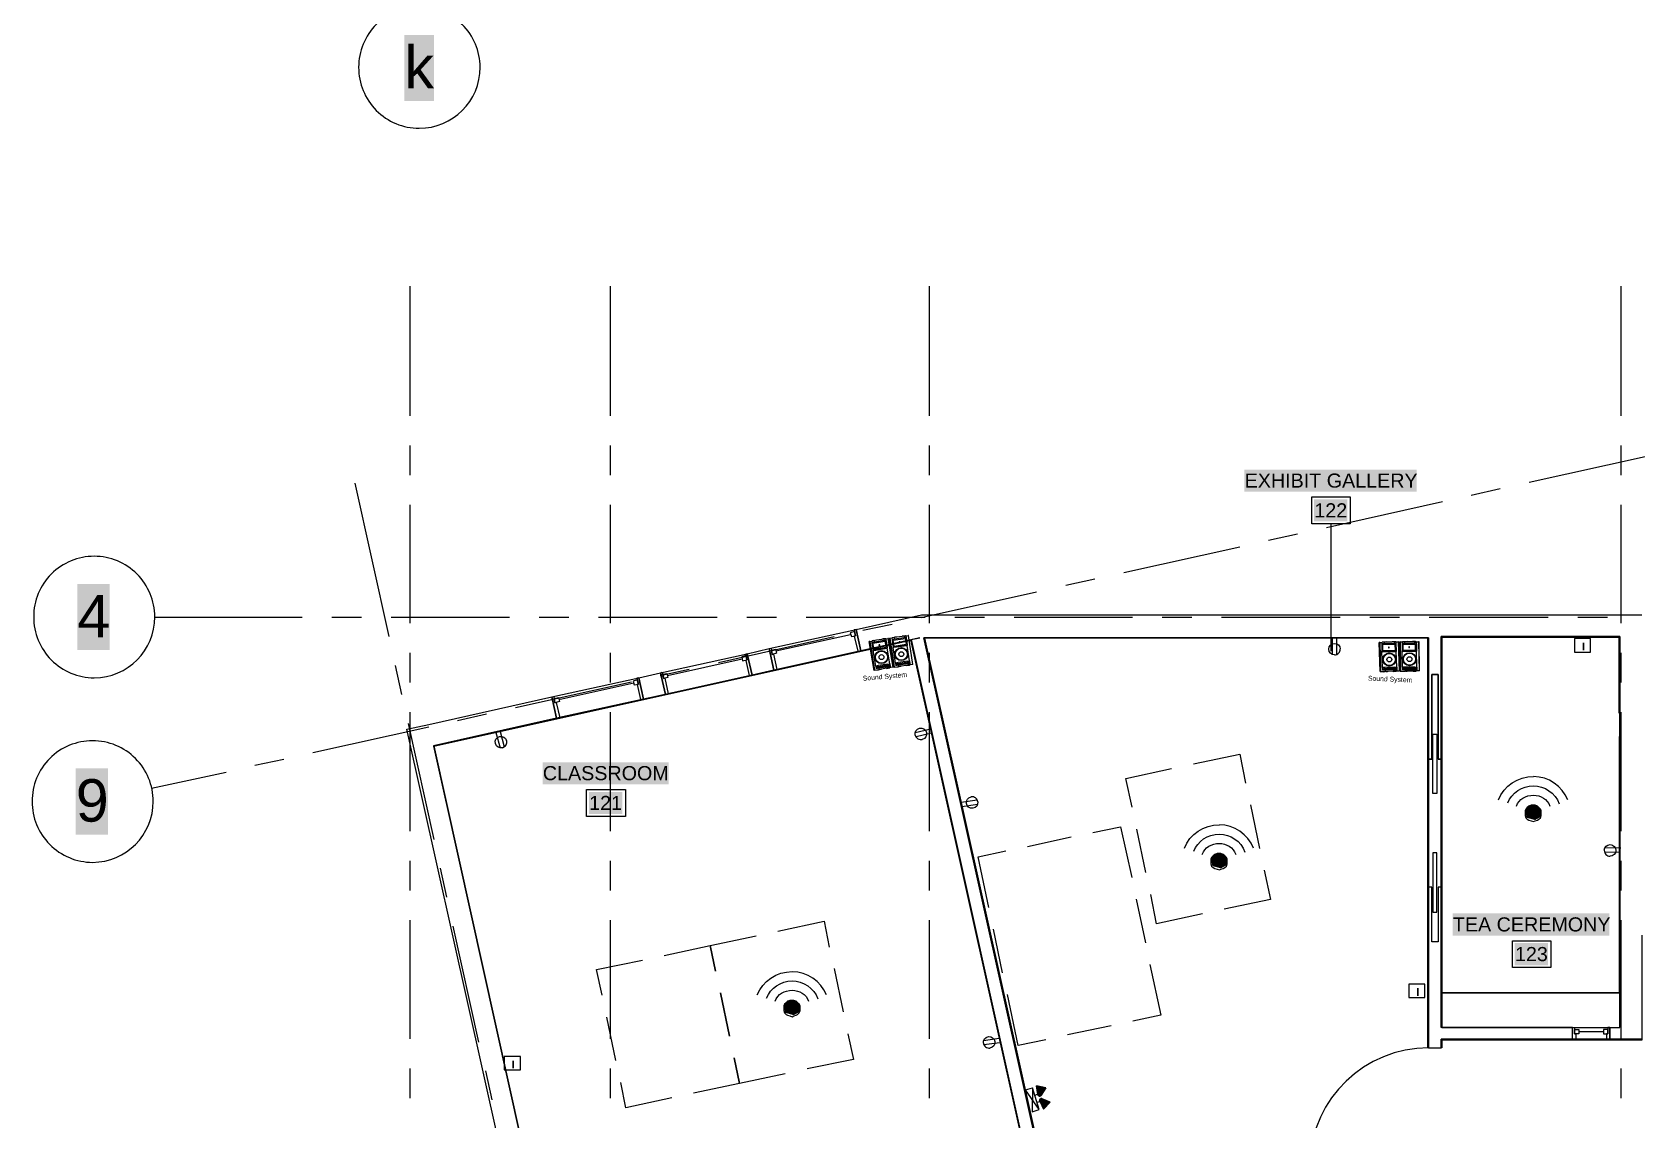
# Model space of a CAD drawing. Header units: inches. Extents: x -1841 to -80, y -100 to 1021.
# Drawn here: x -1210.9 to -875.5, y 378.9 to 606.2 of the extents above; entities that cross this region are included whole.
import ezdxf

# ---------------------------------------------------------------- set-up
doc = ezdxf.new("R2010")
doc.units = ezdxf.units.IN
doc.header["$MEASUREMENT"] = 0
doc.layers.add('Edges', color=7, linetype='Continuous')
doc.layers.add('PDF_Text', color=7, linetype='Continuous')
doc.layers.add('PDF_Geometry', color=7, linetype='Continuous', true_color=0x777777)
doc.layers.add('PDF_Solid Fills', color=7, linetype='Continuous', true_color=0xffffff)
doc.styles.add('PDF Arial', font='arial.ttf')
doc.styles.add('PDF ArialRoundedMT Bold', font='arialbd.ttf')
doc.styles.get("Standard").update_dxf_attribs({"font": 'arial.ttf'})

# ---------------------------------------------------------------- blocks, each defined once
blk = doc.blocks.new('Yamaha MSR400 Speaker fr')
at = {"layer": 'Edges'}
for p, q in [((0.743, 0.553), (0.743, 1.203)), ((0.751, 1.203), (0.743, 1.203)), ((0.751, 1.203), (0.751, 0.553)), ((0.751, 1.203), (0.795, 1.203)), ((0.795, 1.203), (0.795, 1.169)), ((0.795, 1.203), (0.807, 1.203)), ((0.795, 1.169), (0.795, 1.157)), ((0.795, 1.169), (0.807, 1.169)), ((0.796, 1.16), (0.795, 1.158)), ((0.795, 1.158), (0.795, 1.157)), ((0.795, 1.157), (0.795, 1.005)), ((0.797, 1.163), (0.796, 1.161)), ((0.796, 1.161), (0.796, 1.16)), ((0.798, 1.164), (0.797, 1.163)), ((0.799, 1.165), (0.798, 1.164)), ((0.8, 1.166), (0.799, 1.165)), ((0.801, 1.167), (0.8, 1.166)), ((0.803, 1.168), (0.801, 1.167)), ((0.804, 1.168), (0.803, 1.168)), ((0.806, 1.169), (0.804, 1.168)), ((0.807, 1.169), (0.806, 1.169)), ((0.807, 1.203), (0.807, 1.208)), ((0.847, 1.208), (0.807, 1.208)), ((0.847, 1.203), (0.807, 1.203)), ((0.852, 1.169), (0.807, 1.169)), ((0.817, 1.152), (1.087, 1.152)), ((0.817, 1.012), (0.817, 1.152)), ((0.847, 1.203), (0.847, 1.208)), ((0.852, 1.203), (0.847, 1.203)), ((0.852, 1.203), (0.852, 1.169)), ((0.867, 1.203), (0.852, 1.203)), ((1.07, 1.169), (0.852, 1.169)), ((0.867, 1.203), (0.867, 1.208)), ((0.907, 1.208), (0.867, 1.208)), ((0.907, 1.203), (0.867, 1.203)), ((0.907, 1.203), (0.907, 1.208)), ((1.027, 1.203), (0.907, 1.203)), ((0.942, 1.093), (0.942, 1.076)), ((0.942, 1.093), (0.942, 1.093)), ((0.959, 1.093), (0.942, 1.093)), ((0.942, 1.076), (0.942, 1.076)), ((0.942, 1.076), (0.959, 1.076)), ((0.959, 1.076), (0.959, 1.093)), ((0.959, 1.093), (0.959, 1.093)), ((0.959, 1.076), (0.959, 1.076)), ((1.027, 1.203), (1.027, 1.208)), ((1.057, 1.208), (1.027, 1.208)), ((1.057, 1.203), (1.027, 1.203)), ((1.057, 1.203), (1.057, 1.208)), ((1.097, 1.208), (1.057, 1.208)), ((1.07, 1.203), (1.057, 1.203)), ((1.07, 1.203), (1.07, 1.169)), ((1.097, 1.203), (1.07, 1.203)), ((1.101, 1.169), (1.07, 1.169)), ((1.087, 1.152), (1.087, 1.012)), ((1.097, 1.203), (1.097, 1.208)), ((1.112, 1.203), (1.097, 1.203)), ((1.101, 1.169), (1.102, 1.169)), ((1.112, 1.169), (1.101, 1.169)), ((1.102, 1.169), (1.104, 1.168)), ((1.104, 1.168), (1.105, 1.168)), ((1.105, 1.168), (1.106, 1.167)), ((1.106, 1.167), (1.107, 1.167)), ((1.107, 1.167), (1.108, 1.166)), ((1.108, 1.166), (1.109, 1.165)), ((1.109, 1.165), (1.11, 1.164)), ((1.11, 1.164), (1.111, 1.162)), ((1.111, 1.162), (1.111, 1.161)), ((1.111, 1.161), (1.111, 1.16)), ((1.111, 1.16), (1.112, 1.158)), ((1.112, 1.203), (1.112, 1.169)), ((1.112, 1.203), (1.163, 1.203)), ((1.112, 1.169), (1.112, 1.158)), ((1.112, 1.158), (1.112, 1.005)), ((1.163, 1.203), (1.163, 0.553)), ((1.173, 1.203), (1.163, 1.203)), ((1.173, 0.553), (1.173, 1.203)), ((0.795, 1.003), (0.795, 1.005)), ((0.795, 1.005), (0.795, 0.993)), ((0.796, 1.002), (0.795, 1.003)), ((0.795, 0.993), (0.807, 0.993)), ((0.795, 0.993), (0.795, 0.991)), ((0.795, 0.641), (0.795, 0.991)), ((0.852, 0.991), (0.795, 0.991)), ((0.796, 1), (0.796, 1.002)), ((0.797, 0.999), (0.796, 1)), ((0.798, 0.998), (0.797, 0.999)), ((0.799, 0.996), (0.798, 0.998)), ((0.8, 0.995), (0.799, 0.996)), ((0.801, 0.994), (0.8, 0.995)), ((0.803, 0.994), (0.801, 0.994)), ((0.804, 0.993), (0.803, 0.994)), ((0.806, 0.993), (0.804, 0.993)), ((0.807, 0.993), (0.806, 0.993)), ((0.807, 0.993), (1.099, 0.993)), ((1.087, 1.012), (0.817, 1.012)), ((1.07, 0.991), (0.852, 0.991)), ((1.07, 0.991), (1.112, 0.991)), ((1.101, 0.993), (1.099, 0.993)), ((1.099, 0.993), (1.112, 0.993)), ((1.103, 0.993), (1.101, 0.993)), ((1.104, 0.994), (1.103, 0.993)), ((1.105, 0.994), (1.104, 0.994)), ((1.107, 0.995), (1.105, 0.994)), ((1.108, 0.996), (1.107, 0.995)), ((1.109, 0.998), (1.108, 0.996)), ((1.11, 0.999), (1.109, 0.998)), ((1.111, 1), (1.11, 0.999)), ((1.112, 1.005), (1.111, 1.003)), ((1.111, 1.003), (1.111, 1.002)), ((1.111, 1.002), (1.111, 1)), ((1.112, 1.005), (1.112, 0.993)), ((1.112, 0.993), (1.112, 0.991)), ((1.112, 0.641), (1.112, 0.991)), ((0.743, 0.553), (0.751, 0.553)), ((0.751, 0.553), (0.811, 0.553)), ((0.795, 0.641), (0.795, 0.581)), ((0.852, 0.641), (0.795, 0.641)), ((0.852, 0.581), (0.795, 0.581)), ((0.811, 0.553), (0.811, 0.543)), ((0.811, 0.553), (0.843, 0.553)), ((0.843, 0.543), (0.811, 0.543)), ((0.827, 0.594), (0.827, 0.624)), ((0.827, 0.624), (0.892, 0.624)), ((0.892, 0.594), (0.827, 0.594)), ((0.843, 0.553), (0.843, 0.543)), ((0.843, 0.553), (0.852, 0.553)), ((1.07, 0.641), (0.852, 0.641)), ((0.852, 0.581), (0.852, 0.553)), ((1.07, 0.581), (0.852, 0.581)), ((0.871, 0.553), (0.852, 0.553)), ((0.871, 0.553), (0.871, 0.543)), ((0.903, 0.553), (0.871, 0.553)), ((0.903, 0.543), (0.871, 0.543)), ((0.892, 0.624), (0.892, 0.594)), ((0.892, 0.624), (1.087, 0.624)), ((1.087, 0.594), (0.892, 0.594)), ((0.903, 0.553), (0.903, 0.543)), ((1.031, 0.553), (0.903, 0.553)), ((1.031, 0.553), (1.031, 0.543)), ((1.061, 0.553), (1.031, 0.553)), ((1.061, 0.543), (1.031, 0.543)), ((1.061, 0.553), (1.061, 0.543)), ((1.07, 0.553), (1.061, 0.553)), ((1.093, 0.543), (1.061, 0.543)), ((1.07, 0.641), (1.112, 0.641)), ((1.07, 0.581), (1.07, 0.553)), ((1.112, 0.581), (1.07, 0.581)), ((1.093, 0.553), (1.07, 0.553)), ((1.087, 0.624), (1.087, 0.594)), ((1.093, 0.553), (1.093, 0.543)), ((1.112, 0.553), (1.093, 0.553)), ((1.112, 0.641), (1.112, 0.581)), ((1.112, 0.581), (1.112, 0.553)), ((1.163, 0.553), (1.112, 0.553)), ((1.173, 0.553), (1.163, 0.553))]:
    blk.add_line(p, q, dxfattribs=at)
for radius in [0.145, 0.135, 0.0546]:
    blk.add_circle((0.953, 0.817), radius, dxfattribs=at)

msp = doc.modelspace()

# ---------------------------------------------------------------- hatches: boundary and pattern name
at = {"layer": 'PDF_Solid Fills', "lineweight": 25, "transparency": 33554559}
for color, points in [(7, [(-895.44, 443.87), (-896.26, 444.68), (-898.04, 444.68), (-898.85, 443.71), (-898.53, 442.08), (-896.74, 441.59), (-895.61, 442.24)]), (7, [(-961.11, 433.77), (-961.92, 434.59), (-963.71, 434.59), (-964.52, 433.61), (-964.2, 431.99), (-962.41, 431.5), (-961.27, 432.15)]), (7, [(-1050.38, 403.1), (-1051.19, 403.91), (-1052.98, 403.91), (-1053.79, 402.94), (-1053.46, 401.31), (-1051.68, 400.82), (-1050.54, 401.47)]), (1, [(-1000.04, 383.99), (-998.97, 385.6), (-998.98, 385.63), (-1000.93, 386.1), (-1000.82, 385.39), (-1000.61, 384.11), (-1000.37, 383.93)]), (1, [(-999.47, 381.19), (-998.07, 382.64), (-998.08, 382.67), (-999.94, 383.42), (-1000.28, 383.14), (-1000.22, 382.84)])]:
    msp.add_hatch(color=color, dxfattribs=at).paths.add_polyline_path(points)

# ---------------------------------------------------------------- linework, layer by layer
at = {"layer": 'PDF_Geometry', "color": 7, "lineweight": 25}
for points in [[(-1129.97, 611.53, 0.416667), (-1142.63, 598.88, 0.415306), (-1129.97, 586.14, 0.413961), (-1117.23, 598.88, 0.415306)], [(-1197.89, 496.71, 0.416667), (-1210.54, 484.05, 0.415306), (-1197.89, 471.31, 0.412859), (-1185.23, 484.05, 0.414218)], [(-1198.22, 458.16, 0.416667), (-1210.88, 445.5, 0.415306), (-1198.22, 432.76, 0.412859), (-1185.56, 445.5, 0.414218)]]:
    msp.add_lwpolyline(points, format="xyb", close=True, dxfattribs=at)
for points in [[(-1131.87, 526.08), (-1131.87, 553.13)], [(-1090.01, 526.08), (-1090.01, 553.13)], [(-1023.34, 526.08), (-1023.34, 553.13)], [(-878.73, 526.08), (-878.73, 553.13)], [(-1131.87, 513.67), (-1131.87, 519.87)], [(-1090.01, 513.67), (-1090.01, 519.87)], [(-1023.34, 513.67), (-1023.34, 519.87)], [(-898.01, 512.18), (-873.77, 517.56)], [(-878.73, 513.67), (-878.73, 519.87)], [(-1136.26, 479.92), (-1143.37, 512.01)], [(-910.09, 509.45), (-904.05, 510.86)], [(-1131.87, 482.73), (-1131.87, 507.46)], [(-1090.01, 482.73), (-1090.01, 507.46)], [(-1023.34, 482.73), (-1023.34, 507.46)], [(-940.36, 502.75), (-916.12, 508.13)], [(-878.73, 482.73), (-878.73, 507.46)], [(-939.37, 476.86), (-939.37, 503.49)], [(-952.44, 500.1), (-946.4, 501.43)], [(-982.72, 493.32), (-958.48, 498.7)], [(-994.8, 490.67), (-988.76, 491.99)], [(-1025.07, 483.89), (-1000.92, 489.26)], [(-1185.23, 483.97), (-1154.46, 483.97)], [(-1148.25, 483.97), (-1142.05, 483.97)], [(-1135.84, 483.97), (-1111.11, 483.97)], [(-1104.9, 483.97), (-1098.7, 483.97)], [(-1092.5, 483.97), (-1067.68, 483.97)], [(-1061.47, 483.97), (-1055.27, 483.97)], [(-1049.06, 483.97), (-1024.25, 483.97)], [(-998.35, 349.87), (-1027.14, 479.34), (-1025.32, 479.67), (-1037.65, 476.94), (-1038.64, 481.41), (-1024.99, 484.47), (-1003.81, 484.47), (-917.7, 484.47), (-877.66, 484.47), (-874.43, 484.47)], [(-1018.04, 483.97), (-1011.84, 483.97)], [(-1005.63, 483.97), (-980.9, 483.97)], [(-974.69, 483.97), (-968.49, 483.97)], [(-962.29, 483.97), (-937.47, 483.97)], [(-931.26, 483.97), (-925.06, 483.97)], [(-918.85, 483.97), (-894.04, 483.97)], [(-887.83, 483.97), (-881.63, 483.97)], [(-1067.43, 474.54), (-1043.27, 479.92)], [(-1039.8, 480.33), (-1055.43, 476.86)], [(-1038.64, 481.41), (-1039.05, 481.32), (-1038.81, 480.08), (-1039.05, 480), (-1038.31, 476.86), (-1037.65, 476.94)], [(-1037.23, 481.24), (-1031.11, 482.56)], [(-874.43, 395.79), (-879.06, 395.79), (-881.13, 395.79), (-881.13, 398.27), (-879.06, 398.27), (-879.06, 459.07), (-879.06, 463.95), (-879.06, 479.92), (-916.37, 479.92), (-916.37, 454.35), (-917.03, 454.35), (-917.03, 471.98), (-918.36, 471.98), (-918.36, 454.35), (-919.02, 454.35), (-919.02, 479.67), (-1024.49, 479.67), (-995.71, 350.45)], [(-995.71, 350.45), (-1024.49, 479.67), (-919.02, 479.67), (-919.02, 398.35), (-919.02, 393.97), (-919.1, 393.97), (-919.19, 393.97), (-919.19, 398.35), (-919.19, 479.59), (-919.1, 479.59), (-919.1, 479.67), (-919.1, 398.35), (-919.1, 479.67), (-919.1, 479.59), (-919.19, 479.59), (-1024.33, 479.59), (-1024.41, 479.59), (-1024.41, 479.67), (-1024.41, 479.59), (-1024.33, 479.59), (-995.62, 350.62)], [(-1024.41, 479.67), (-995.71, 350.53), (-1024.41, 479.67)], [(-919.1, 479.67), (-1024.41, 479.67), (-919.1, 479.67)], [(-916.29, 398.27), (-916.29, 398.35), (-916.21, 398.35), (-916.37, 398.35), (-916.37, 479.92), (-879.06, 479.92), (-879.06, 463.95), (-879.15, 463.95), (-879.15, 479.75), (-879.15, 479.83), (-879.06, 479.83), (-879.15, 479.83), (-879.15, 479.75), (-916.21, 479.75), (-916.29, 479.83), (-916.21, 479.75), (-916.21, 398.35)], [(-879.06, 479.83), (-916.29, 479.83), (-879.06, 479.83)], [(-916.29, 479.83), (-916.29, 398.35), (-916.29, 479.83)], [(-879.06, 463.95), (-879.06, 479.83), (-879.06, 463.95)], [(-1131.87, 470.32), (-1131.87, 476.53)], [(-1126.99, 457.08), (-1101.02, 340.19), (-1126.91, 457.08), (-1126.91, 457), (-1027.22, 479.17), (-998.52, 349.96), (-998.44, 349.96), (-1027.22, 479.26), (-1027.14, 479.34), (-998.35, 349.87)], [(-1027.14, 479.26), (-1126.91, 457.08), (-1027.14, 479.26)], [(-1090.01, 470.32), (-1090.01, 476.53)], [(-1084.06, 466.68), (-1029.71, 478.76)], [(-1061.39, 476.36), (-1061.72, 476.28), (-1061.47, 475.04), (-1061.72, 474.95), (-1060.98, 471.81), (-1060.4, 471.89)], [(-1056.84, 477.44), (-1056.43, 477.52), (-1056.18, 476.19), (-1055.93, 476.28), (-1055.19, 473.05), (-1055.85, 472.89)], [(-998.44, 349.96), (-1027.14, 479.26)], [(-1023.34, 470.32), (-1023.34, 476.53)], [(-939.16, 479.53), (-939.14, 476.17)], [(-938.28, 479.54), (-938.26, 476.18)], [(-878.73, 470.32), (-878.73, 476.53)], [(-1133.61, 467.84), (-1134.93, 473.88)], [(-1079.59, 471.81), (-1073.55, 473.13)], [(-1078.1, 471.81), (-1062.47, 475.28)], [(-1109.87, 465.11), (-1085.63, 470.49)], [(-1100.77, 466.76), (-1085.13, 470.24)], [(-1084.06, 471.31), (-1084.47, 471.23), (-1084.14, 469.99), (-1084.39, 469.91), (-1083.73, 466.76), (-1083.06, 466.85)], [(-1079.51, 472.39), (-1079.18, 472.47), (-1078.85, 471.15), (-1078.6, 471.23), (-1077.94, 468), (-1078.51, 467.84)], [(-1102.26, 467.34), (-1101.84, 467.43), (-1101.59, 466.1), (-1101.35, 466.18), (-1100.6, 462.96), (-1101.26, 462.88)], [(-1131.87, 439.3), (-1131.87, 464.12)], [(-1121.95, 462.38), (-1115.91, 463.79)], [(-1090.01, 439.3), (-1090.01, 464.12)], [(-1023.34, 439.3), (-1023.34, 464.12)], [(-879.06, 463.95), (-879.06, 463.95)], [(-878.73, 439.3), (-878.73, 464.12)], [(-1152.22, 455.68), (-1127.98, 461.06)], [(-1126.83, 437.56), (-1132.2, 461.8)], [(-1113.93, 459.89), (-1113.02, 456.66)], [(-1113.08, 460.13), (-1112.18, 456.89)], [(-1023.07, 460.62), (-1026.34, 459.84)], [(-1022.87, 459.76), (-1026.13, 458.98)], [(-1100.93, 340.28), (-1126.91, 457), (-1126.91, 457.08), (-1101.02, 340.19), (-1093.74, 341.85)], [(-916.21, 398.27), (-916.21, 405.46), (-879.06, 405.46), (-879.06, 459.07), (-879.15, 459.07), (-879.15, 405.46)], [(-879.06, 459.07), (-879.06, 459.07)], [(-879.06, 405.46), (-879.06, 459.07), (-879.06, 405.46)], [(-1164.3, 453.03), (-1158.26, 454.35)], [(-968.16, 453.36), (-958.48, 455.35), (-957.24, 449.31)], [(-1185.89, 448.23), (-1170.34, 451.62)], [(-980.98, 444.26), (-982.3, 450.3), (-972.71, 452.37)], [(-1016.67, 445.31), (-1013.35, 445.79)], [(-1016.55, 444.44), (-1013.22, 444.92)], [(-956.25, 444.76), (-954.34, 435.66)], [(-989.17, 438.97), (-983.38, 440.21), (-981.06, 429.62)], [(-978.09, 430.61), (-979.99, 439.71)], [(-1002.82, 436.07), (-993.72, 438.06)], [(-1131.87, 426.89), (-1131.87, 433.09)], [(-1090.01, 426.89), (-1090.01, 433.09)], [(-1023.34, 426.89), (-1023.34, 433.09)], [(-1010.93, 423.33), (-1013.16, 433.92), (-1007.37, 435.16)], [(-878.86, 434.81), (-882.22, 434.89)], [(-878.84, 435.69), (-882.2, 435.77)], [(-878.73, 426.89), (-878.73, 433.09)], [(-1124.18, 425.48), (-1125.5, 431.52)], [(-953.35, 431.11), (-952.03, 424.99), (-961.71, 423)], [(-966.26, 422.01), (-975.85, 419.94), (-977.09, 426.06)], [(-980.15, 425.07), (-978.17, 415.97)], [(-1131.87, 395.87), (-1131.87, 420.69)], [(-1117.48, 395.21), (-1122.86, 419.44)], [(-1090.01, 395.87), (-1090.01, 420.69)], [(-1055.02, 418.37), (-1045.34, 420.44), (-1044.27, 415.06)], [(-1023.34, 395.87), (-1023.34, 420.69)], [(-878.73, 395.87), (-878.73, 420.69)], [(-1078.76, 413.32), (-1069.17, 415.39), (-1068.01, 410.01), (-1069.17, 415.39), (-1059.57, 417.38)], [(-1008.03, 409.68), (-1009.94, 418.78)], [(-916.37, 395.7), (-874.35, 395.7), (-874.35, 417.54)], [(-874.43, 417.54), (-874.43, 395.79), (-916.37, 395.79)], [(-1091.75, 404.97), (-1092.91, 410.34), (-1083.31, 412.33)], [(-1043.27, 410.59), (-1041.37, 401.49)], [(-977.26, 411.42), (-974.94, 400.83), (-980.82, 399.59)], [(-999.02, 395.7), (-1004.81, 394.46), (-1007.04, 405.13)], [(-916.21, 405.13), (-916.21, 398.68), (-916.21, 405.13)], [(-1088.86, 391.32), (-1090.76, 400.42)], [(-1040.38, 396.94), (-1039.22, 391.57), (-1048.9, 389.58)], [(-1008.72, 395.94), (-1012.05, 395.48)], [(-985.37, 398.6), (-994.47, 396.7)], [(-916.29, 395.79), (-916.29, 393.97), (-916.29, 395.7), (-875.18, 395.7), (-916.21, 395.7), (-916.21, 393.97), (-916.29, 393.97), (-916.37, 393.97)], [(-888.91, 398.27), (-888.49, 398.27), (-888.49, 396.94), (-888.25, 396.94), (-888.25, 395.79), (-888.91, 395.79)], [(-887.58, 397.44), (-882.46, 397.44)], [(-881.13, 398.27), (-881.55, 398.27), (-881.55, 396.94), (-881.79, 396.94), (-881.79, 395.79), (-881.13, 395.79)], [(-1008.6, 395.07), (-1011.93, 394.61)], [(-1131.87, 383.46), (-1131.87, 389.66)], [(-1114.75, 383.13), (-1116.07, 389.17)], [(-1090.01, 383.46), (-1090.01, 389.66)], [(-1053.45, 388.59), (-1063.04, 386.52), (-1064.12, 391.9), (-1063.04, 386.52), (-1072.64, 384.53)], [(-1023.34, 383.46), (-1023.34, 389.66)], [(-878.73, 383.46), (-878.73, 389.66)], [(-1077.19, 383.54), (-1086.79, 381.47), (-1087.86, 386.77)]]:
    msp.add_lwpolyline(points, dxfattribs=at)
for points in [[(-943.42, 509.12), (-935.4, 509.12), (-935.4, 503.49), (-943.42, 503.49)], [(-1055.85, 472.89), (-1056.84, 477.44), (-1038.64, 481.41), (-1037.65, 476.94)], [(-1039.88, 480.74), (-1039.63, 479.92), (-1038.81, 480.08), (-1038.97, 480.99)], [(-1078.51, 467.84), (-1079.51, 472.39), (-1061.39, 476.36), (-1060.4, 471.89)], [(-1055.85, 472.89), (-1060.4, 471.89), (-1061.39, 476.36), (-1056.84, 477.44)], [(-1055.52, 477.27), (-1055.27, 476.44), (-1056.18, 476.19), (-1056.34, 477.1)], [(-885.15, 476.69), (-885.15, 479.51), (-888.51, 479.51), (-888.51, 476.69)], [(-1062.55, 475.7), (-1062.38, 474.87), (-1061.47, 475.04), (-1061.64, 475.95)], [(-1101.26, 462.88), (-1102.26, 467.34), (-1084.06, 471.31), (-1083.06, 466.85)], [(-1085.22, 470.65), (-1085.05, 469.82), (-1084.14, 469.99), (-1084.39, 470.9)], [(-1078.51, 467.84), (-1083.06, 466.85), (-1084.06, 471.31), (-1079.51, 472.39)], [(-1078.18, 472.22), (-1078.02, 471.4), (-1078.85, 471.15), (-1079.09, 472.06)], [(-919.02, 454.35), (-918.36, 454.35), (-918.36, 471.98), (-917.03, 471.98), (-917.03, 454.35), (-916.37, 454.35), (-916.37, 427.55), (-917.03, 427.55), (-917.03, 416.14), (-918.36, 416.14), (-918.36, 427.55), (-919.02, 427.55)], [(-1018.29, 345.24), (-1017.55, 341.85), (-1086.79, 326.46), (-1097.46, 324.06), (-1096.22, 318.35), (-1097.46, 318.02), (-1100.68, 317.36), (-1132.53, 460.56), (-1127.98, 461.55), (-1102.26, 467.34), (-1101.26, 462.88), (-1126.99, 457.08), (-1098.29, 327.7), (-1018.29, 345.41)], [(-1100.85, 467.18), (-1100.68, 466.35), (-1101.59, 466.1), (-1101.76, 467.01)], [(-918.11, 459.57), (-917.28, 459.57), (-917.28, 447.16), (-918.11, 447.16)], [(-1094.98, 447.98), (-1086.87, 447.98), (-1086.87, 442.36), (-1094.98, 442.36)], [(-898.85, 443.06), (-898.85, 442.57), (-898.69, 442.08), (-898.37, 441.76), (-898.04, 441.59), (-897.56, 441.43), (-897.07, 441.27), (-896.74, 441.43), (-896.26, 441.59), (-895.93, 441.76), (-895.61, 442.08), (-895.44, 442.57), (-895.44, 443.06), (-895.44, 443.54), (-895.61, 443.87), (-895.93, 444.19), (-896.26, 444.52), (-896.74, 444.68), (-897.07, 444.68), (-897.56, 444.68), (-898.04, 444.52), (-898.37, 444.19), (-898.69, 443.87), (-898.85, 443.54)], [(-964.52, 432.96), (-964.52, 432.47), (-964.36, 431.99), (-964.03, 431.66), (-963.71, 431.5), (-963.22, 431.34), (-962.73, 431.18), (-962.41, 431.34), (-961.92, 431.5), (-961.6, 431.66), (-961.27, 431.99), (-961.11, 432.47), (-961.11, 432.96), (-961.11, 433.45), (-961.27, 433.77), (-961.6, 434.1), (-961.92, 434.42), (-962.41, 434.59), (-962.73, 434.59), (-963.22, 434.59), (-963.71, 434.42), (-964.03, 434.1), (-964.36, 433.77), (-964.52, 433.45)], [(-918.11, 422.34), (-917.28, 422.34), (-917.28, 434.75), (-918.11, 434.75)], [(-919.02, 393.97), (-916.37, 393.97), (-916.37, 395.79), (-888.91, 395.79), (-888.91, 398.27), (-916.37, 398.27), (-916.37, 398.35), (-916.37, 427.55), (-917.03, 427.55), (-917.03, 416.14), (-918.36, 416.14), (-918.36, 427.55), (-919.02, 427.55), (-919.02, 398.35)], [(-901.48, 416.38), (-893.46, 416.38), (-893.46, 410.76), (-901.48, 410.76)], [(-919.76, 404.51), (-919.76, 407.33), (-923.12, 407.33), (-923.12, 404.51)], [(-1065.11, 396.45), (-1067.02, 405.46)], [(-1053.79, 402.29), (-1053.79, 401.8), (-1053.63, 401.31), (-1053.3, 400.99), (-1052.98, 400.82), (-1052.49, 400.66), (-1052, 400.5), (-1051.68, 400.66), (-1051.19, 400.82), (-1050.87, 400.99), (-1050.54, 401.31), (-1050.38, 401.8), (-1050.38, 402.29), (-1050.38, 402.77), (-1050.54, 403.1), (-1050.87, 403.42), (-1051.19, 403.75), (-1051.68, 403.91), (-1052, 403.91), (-1052.49, 403.91), (-1052.98, 403.75), (-1053.3, 403.42), (-1053.63, 403.1), (-1053.79, 402.77)], [(-879.06, 398.27), (-879.06, 405.46), (-916.21, 405.46), (-916.21, 398.27)], [(-919.1, 398.35), (-919.1, 393.97)], [(-888.91, 395.79), (-888.91, 398.27), (-881.13, 398.27), (-881.13, 395.79)], [(-887.58, 397.85), (-887.58, 396.94), (-888.49, 396.94), (-888.49, 397.85)], [(-882.46, 397.85), (-882.46, 396.94), (-881.55, 396.94), (-881.55, 397.85)], [(-1108.83, 389.38), (-1108.83, 392.2), (-1112.18, 392.2), (-1112.18, 389.38)]]:
    msp.add_lwpolyline(points, close=True, dxfattribs=at)
at = {"layer": 'PDF_Geometry', "color": 1, "lineweight": 25}
for points in [[(-1000.69, 384.26), (-1000.96, 386.09), (-998.98, 385.63), (-999.99, 384.08)], [(-1000.36, 381.09), (-1001.76, 385.67), (-1001.89, 380.63), (-1000.36, 381.09), (-1003.28, 385.21), (-1001.76, 385.67)], [(-1001.29, 384.14), (-1000.71, 384.32)], [(-1000.83, 382.62), (-1000.24, 382.8)], [(-1000.26, 382.86), (-999.47, 381.19), (-998.08, 382.67), (-999.78, 383.36)]]:
    msp.add_lwpolyline(points, dxfattribs=at)
for points in [[(-998.98, 385.63), (-1000.96, 386.09), (-1000.82, 385.17), (-1000.69, 384.26), (-1000.7, 384.18), (-1000.64, 384.1), (-1000.58, 384.01), (-1000.49, 383.96), (-1000.41, 383.92), (-1000.3, 383.91), (-1000.2, 383.94), (-1000.14, 383.96), (-1000.05, 384.03), (-1000, 384.11)], [(-998.08, 382.67), (-999.78, 383.36), (-999.86, 383.41), (-999.97, 383.41), (-1000.03, 383.39), (-1000.12, 383.33), (-1000.21, 383.27), (-1000.26, 383.22), (-1000.31, 383.13), (-1000.31, 383.02), (-1000.31, 382.92), (-1000.25, 382.83), (-999.87, 382.02), (-999.47, 381.19)]]:
    msp.add_lwpolyline(points, close=True, dxfattribs=at)
at = {"layer": 'PDF_Geometry', "color": 7, "lineweight": 25}
for centre, radius, start, end in [((-938.67, 477.32), 1.22, 270.1221, 0.6015), ((-1112.87, 457.89), 1.22, 285.4617, 15.9412), ((-1025.11, 459.64), 1.22, 193.2208, 283.7002), ((-897.12, 442.93), 7.75, 21.8256, 89.6006), ((-1014.43, 445.23), 1.22, 7.9979, 98.4773), ((-962.79, 432.84), 7.75, 21.8256, 89.6006), ((-881.06, 435.26), 1.22, 178.5157, 268.9952), ((-1052.06, 402.16), 7.75, 21.8256, 89.6006), ((-1010.85, 395.16), 1.22, 187.6774, 278.1568), ((-919.09, 369.2), 24.77, 89.8467, 177.815)]:
    msp.add_arc(centre, radius, start, end, dxfattribs=at)
at = {"layer": 'PDF_Geometry', "color": 1, "lineweight": 25}
msp.add_arc((-1000.3, 384.27), 0.377, 197.4144, 286.4105, dxfattribs=at)
at = {"layer": 'PDF_Geometry', "color": 7, "lineweight": 25}
for points in [[(-939.86, 477.32), (-939.87, 478), (-939.36, 478.51), (-938.68, 478.52)], [(-938.67, 476.11), (-939.35, 476.1), (-939.86, 476.64), (-939.86, 477.32)], [(-938.68, 478.52), (-938, 478.52), (-937.46, 478.01), (-937.45, 477.34)], [(-1026.3, 459.36), (-1026.45, 460.02), (-1026.04, 460.64), (-1025.38, 460.8)], [(-1025.38, 460.8), (-1024.72, 460.96), (-1024.11, 460.58), (-1023.95, 459.92)], [(-1023.95, 459.92), (-1023.79, 459.26), (-1024.16, 458.62), (-1024.82, 458.46)], [(-1114.02, 457.57), (-1114.21, 458.23), (-1113.85, 458.85), (-1113.2, 459.04)], [(-1112.55, 456.72), (-1113.2, 456.53), (-1113.84, 456.92), (-1114.02, 457.57)], [(-1113.2, 459.04), (-1112.55, 459.22), (-1111.89, 458.88), (-1111.7, 458.22)], [(-904.38, 445.82), (-903.24, 448.74), (-900.32, 450.69), (-897.07, 450.69)], [(-1015.61, 445.06), (-1015.71, 445.73), (-1015.28, 446.34), (-1014.61, 446.43)], [(-902.43, 445.17), (-901.61, 447.28), (-899.5, 448.74), (-897.07, 448.74)], [(-900.64, 444.52), (-900.15, 445.98), (-898.69, 446.79), (-897.07, 446.79)], [(-897.07, 448.74), (-894.79, 448.74), (-892.52, 447.28), (-891.71, 445)], [(-897.07, 446.79), (-895.61, 446.79), (-894.15, 445.98), (-893.66, 444.52)], [(-1014.26, 444.05), (-1014.94, 443.95), (-1015.51, 444.38), (-1015.61, 445.06)], [(-1013.23, 445.4), (-1013.13, 444.73), (-1013.59, 444.15), (-1014.26, 444.05)], [(-970.04, 435.72), (-968.9, 438.65), (-965.98, 440.59), (-962.73, 440.59)], [(-968.09, 435.07), (-967.28, 437.18), (-965.17, 438.65), (-962.73, 438.65)], [(-966.31, 434.42), (-965.82, 435.89), (-964.36, 436.7), (-962.73, 436.7)], [(-962.73, 438.65), (-960.46, 438.65), (-958.19, 437.18), (-957.38, 434.91)], [(-962.73, 436.7), (-961.27, 436.7), (-959.81, 435.89), (-959.32, 434.42)], [(-882.28, 435.29), (-882.26, 435.97), (-881.71, 436.47), (-881.03, 436.46)], [(-881.03, 436.46), (-880.35, 436.44), (-879.86, 435.92), (-879.87, 435.24)], [(-879.87, 435.24), (-879.88, 434.56), (-880.41, 434.03), (-881.08, 434.05)], [(-1059.31, 405.05), (-1058.17, 407.97), (-1055.25, 409.92), (-1052, 409.92)], [(-1057.36, 404.4), (-1056.55, 406.51), (-1054.44, 407.97), (-1052, 407.97)], [(-1055.57, 403.75), (-1055.09, 405.21), (-1053.63, 406.02), (-1052, 406.02)], [(-1052, 407.97), (-1049.73, 407.97), (-1047.46, 406.51), (-1046.64, 404.23)], [(-1052, 406.02), (-1050.54, 406.02), (-1049.08, 405.21), (-1048.59, 403.75)], [(-1012.05, 395), (-1012.15, 395.67), (-1011.68, 396.25), (-1011.01, 396.34)], [(-1011.01, 396.34), (-1010.33, 396.44), (-1009.76, 396), (-1009.67, 395.33)], [(-1009.67, 395.33), (-1009.57, 394.66), (-1010, 394.05), (-1010.68, 393.96)]]:
    msp.add_open_spline(points, degree=3, dxfattribs=at)
at = {"layer": 'PDF_Geometry', "color": 1, "lineweight": 25}
for points in [[(-1000.66, 384.16), (-1000.67, 384.19), (-1000.64, 384.23), (-1000.64, 384.23)], [(-1000.28, 382.93), (-1000.35, 383.15), (-1000.23, 383.33), (-1000.03, 383.39)], [(-1000.23, 382.87), (-1000.24, 382.9), (-1000.27, 382.89), (-1000.28, 382.93)], [(-999.96, 384.09), (-1000.01, 384), (-1000.09, 383.94), (-1000.19, 383.91)], [(-1000.03, 383.39), (-999.94, 383.42), (-999.84, 383.45), (-999.75, 383.41)]]:
    msp.add_open_spline(points, degree=3, dxfattribs=at)
at = {"layer": 'PDF_Solid Fills', "color": 7, "lineweight": 25, "transparency": 33554559}
for points in [[(-1133.11, 591.84), (-1126.91, 591.84), (-1133.11, 605.66), (-1126.91, 605.66)], [(-957.49, 510.19), (-921.5, 510.19), (-957.49, 514.83), (-921.5, 514.83)], [(-942.93, 503.99), (-935.98, 503.99), (-942.93, 508.62), (-935.98, 508.62)], [(-1201.44, 477.1), (-1194.66, 477.1), (-1201.44, 490.92), (-1194.66, 490.92)], [(-1104.16, 449.06), (-1077.85, 449.06), (-1104.16, 453.69), (-1077.85, 453.69)], [(-1201.78, 438.55), (-1194.99, 438.55), (-1201.78, 452.37), (-1194.99, 452.37)], [(-1094.48, 442.86), (-1087.53, 442.86), (-1094.48, 447.49), (-1087.53, 447.49)], [(-913.97, 417.46), (-881.21, 417.46), (-913.97, 422.09), (-881.21, 422.09)], [(-900.99, 411.25), (-894.04, 411.25), (-900.99, 415.89), (-894.04, 415.89)]]:
    msp.add_solid(points, dxfattribs=at)

# ---------------------------------------------------------------- block references
at = {"color": 7, "lineweight": 25}
for p, xscale, yscale, zscale, rotation in [((-1036.94, 467.36), 9.39849262128385, 9.39849262128385, 9.39849262128385, 8.395945884022899), ((-1040.92, 466.6), 9.398492621283847, 9.398492621283847, 9.398492621283847, 9.459533857160022), ((-935.91, 467.18), 9.398492621283845, 9.398492621283845, 9.398492621283845, 1.873417260694509), ((-931.86, 467.4), 9.398492621283852, 9.398492621283852, 9.398492621283852, 0.8098292875573873)]:
    msp.add_blockref('Yamaha MSR400 Speaker fr', p, dxfattribs=dict(at, xscale=xscale, yscale=yscale, zscale=zscale, rotation=rotation))

# ---------------------------------------------------------------- texts
for rotation, p in [(5.0515, (-1037.21, 470.69)), (357.4654, (-931.69, 470.74))]:
    msp.add_text('Sound System', height=1.0199, rotation=rotation, dxfattribs=at).set_placement(p)
at = {"layer": 'PDF_Text', "color": 7, "lineweight": 25, "attachment_point": 4}
for s, insert, char_height, style in [('k', (-1133.08, 598.93), 8.87, 'PDF Arial'), ('EXHIBIT GALLERY', (-957.45, 512.51), 2.9477, 'PDF Arial'), ('122', (-942.89, 506.31), 2.948, 'PDF Arial'), ('4', (-1201.42, 484.19), 8.87, 'PDF Arial'), ('I', (-886.96, 477.85), 1.64, 'PDF ArialRoundedMT Bold'), ('CLASSROOM', (-1104.13, 451.38), 2.948, 'PDF Arial'), ('9', (-1201.75, 445.64), 8.87, 'PDF Arial'), ('121', (-1094.45, 445.17), 2.948, 'PDF Arial'), ('TEA CEREMONY', (-913.93, 419.77), 2.9477, 'PDF Arial'), ('123', (-900.95, 413.57), 2.948, 'PDF Arial'), ('I', (-921.57, 405.66), 1.64, 'PDF ArialRoundedMT Bold'), ('I', (-1110.63, 390.53), 1.64, 'PDF ArialRoundedMT Bold')]:
    msp.add_mtext(s, dxfattribs=dict(at, insert=insert, char_height=char_height, style=style))

doc.saveas('drawing.dxf')
